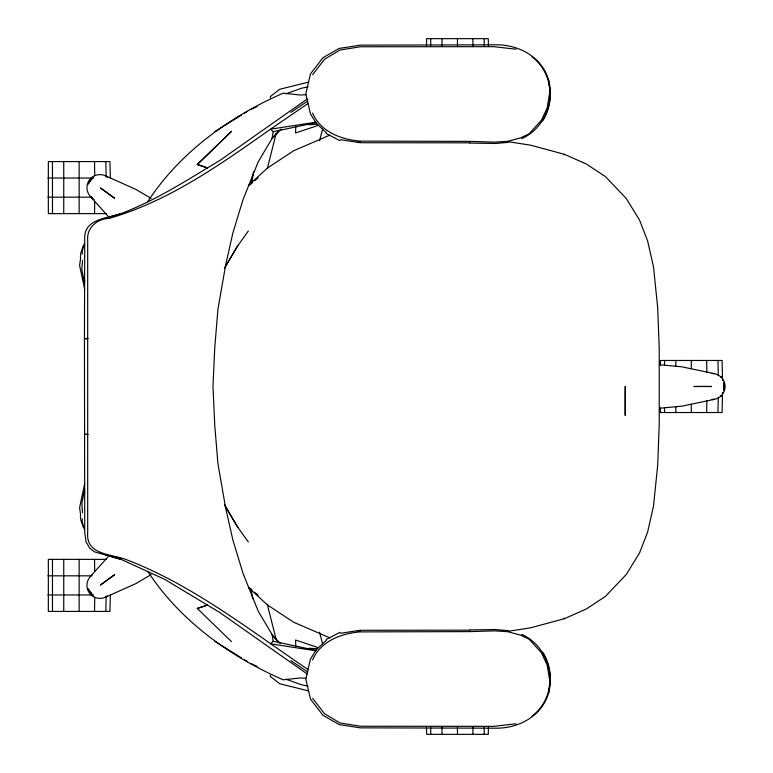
<?xml version="1.0" encoding="UTF-8"?>
<svg xmlns="http://www.w3.org/2000/svg" width="773" height="773" viewBox="0 0 773 773"><rect width="100%" height="100%" fill="white"/><g stroke="black" fill="none" stroke-linecap="round" stroke-linejoin="round"><path stroke-width="1.16" d="M79.146 161.576L79.146 213.628M79.146 559.362L79.146 611.424M270.366 675.235L270.366 676.481L279.826 683.757L308.62 690.917M457.461 45.704L457.461 38.65M691.275 368.702L691.284 360.469M94.548 213.628L94.693 201.869M94.548 611.424L94.721 597.316M472.863 734.35L472.96 727.296M706.686 412.531L706.831 400.772M63.744 161.576L63.744 213.628M63.744 559.362L63.744 611.424M441.972 45.704L442.069 38.65M675.805 366.354L675.882 360.469M105.814 611.424L106.162 596.138M484.14 734.35L484.294 727.296M717.953 412.531L718.301 397.245M52.467 161.576L52.467 213.628M52.467 559.362L52.467 611.424M430.629 45.704L430.793 38.65M664.5 365.175L664.606 360.469M110.375 594.959L109.94 611.424L48.341 611.424L48.341 559.362L106.355 559.362M488.449 727.296L488.265 734.35L426.667 734.35L426.474 727.296M722.513 392.481L722.088 412.531L660.48 412.531L660.355 407.825M106.355 213.628L48.341 213.628L48.341 161.576L109.94 161.576L110.375 178.041M426.474 45.704L426.667 38.65L488.265 38.65L488.449 45.704M660.355 365.175L660.48 360.469L722.088 360.469L722.513 380.519M295.788 126.579L295.566 132.975L318.418 125.313M82.305 518.78L82.189 521.398L84.073 528.916M84.073 244.094L82.189 251.611L82.305 254.22M80.353 257.196L80.807 252.868L83.397 245.563M82.508 260.308L81.851 269.458L84.644 283.817M326.593 640.025L316.041 650.064L310.456 659.118L305.779 679.119L310.495 699.121L322.93 715.238L339.115 724.562L360.382 727.857L494.565 728.176C517.987 728.881 541.767 716.552 548.608 692.975C554.714 669.969 543.67 644.209 521.727 634.324M548.608 692.975L550.279 678.887M326.593 132.975L316.041 122.936L310.456 113.882L305.779 93.881L310.495 73.879L322.93 57.762L339.115 48.438L360.382 45.143L494.565 44.824C517.987 44.129 541.767 56.448 548.608 80.025C554.763 103.022 543.641 128.791 521.727 138.676M251.785 183.288L253.515 171.693M84.373 282.609L84.721 280.28M549.419 94.113L547.178 107.93L541.38 120.317L529.138 133.768L520.693 137.826L507.813 141.304L494.71 142.126L469.936 141.391L360.286 141.101C341.212 139.652 320.611 131.825 312.592 113.071M308.031 669.515C248.974 629.715 192.322 584.591 125.091 559.15C110.616 553.893 85.774 554.792 87.687 532.616L87.687 240.393C86.479 227.716 97.147 218.749 109.07 218.411C168.717 201.318 220.373 164.514 270.511 129.178L273.178 131.719L272.067 138.522L258.259 161.721L243.051 199.56L232.886 232.973L225.658 265.023L217.928 309.277L214.749 347.773L212.99 386.5L214.749 425.227L217.928 463.723L225.658 507.987L232.886 540.027L243.051 573.44L258.259 611.279L272.067 634.478L279.034 642.73M251.196 183.626L252.636 175.374M80.663 257.757L79.619 265.361L84.692 289.489M84.644 489.193L81.851 503.542L82.508 512.692M84.692 483.512L79.619 507.639L80.663 515.243M267.284 168.717L276.096 133.69M319.51 140.802L322.592 129.197M542.723 120.82C555.71 100.567 551.516 71.483 532.037 56.835M312.592 659.939C320.611 641.175 341.212 633.358 360.286 631.899L469.936 631.609L494.71 630.874L507.813 631.705L520.693 635.174L529.138 639.242L541.38 652.683L547.178 665.07L549.419 678.887M237.891 245.621L224.585 268.057L236.722 247.254L248.317 231.03M147.72 201.695C179.906 152.368 229.678 116.559 283.16 93.195L300.243 95.031L306.002 94.702M312.63 74.691L324.515 59.289L340.014 50.032L360.382 46.757L493.676 46.67L516.006 49.211M90.499 576.358L107.805 557.082M279.034 130.27L272.067 138.522L281.227 129.091M532.037 716.165C551.516 701.526 555.71 672.433 542.723 652.18M272.067 634.478L273.178 641.281L270.511 643.822L316.128 650.818M248.838 185.162L267.361 168.108L293.614 150.783L329.742 135.178M249.283 185.365L251.94 183.085M254.607 180.805L258.153 177.771M307.142 99.041L219.996 160.34C187.974 179.587 156.542 200.004 121.477 213.464C106.925 218.74 82.924 218.373 84.73 240.393L84.441 338.874L88.045 338.477L84.441 338.758L84.73 532.616L86.035 541.709L89.658 548.163L94.596 551.883L121.477 559.536L164.678 579.354L219.996 612.66L307.142 673.959M290.899 112.375L307.809 100.954M308.031 103.485L270.511 129.178L316.128 122.182M214.962 131.555L241.418 115.138M244.471 113.245L247.515 111.351M563.894 154.764L564.561 154.358L586.485 164.108L605.52 176.688L626.265 198.506L639.551 220.092L647.59 240.828L653.494 266.762L657.707 307.954L659.224 348.71L659.224 424.3L657.707 465.046L653.494 506.238L647.59 532.172L639.551 552.908L626.265 574.494L605.52 596.312L586.485 608.892L564.561 618.642L530.568 627.831L509.214 631.135M151.15 574.59L135.913 583.576L105.621 597.171M326.225 639.406L339.898 632.362M250.626 109.592L257.071 106.655M563.971 154.619L564.561 154.358L530.568 145.169L509.214 141.865M286.087 93.736L301.17 88.344L308.098 86.798M197.337 608.554L207.415 605.095L197.221 608.428L231.485 641.629M105.505 218.199L121.477 213.464M308.62 82.093L279.826 89.243L270.366 96.519L270.366 97.765M306.272 123.96L309.673 124.666L312.012 124.115M273.178 131.719L316.176 122.588M306.272 649.04L309.673 648.334L316.843 648.75M310.128 124.443L312.456 123.97M340.333 633.3L360.286 630.285L469.936 630.159M516.006 723.789L493.676 726.34L360.382 726.243L340.014 722.968L324.515 713.711L312.63 698.309M357.938 631.212L360.286 630.952M508.508 142.358L495.251 143.478L469.936 143.073M659.9 408.231L681.921 406.163L714.416 399.361L712.088 399.515A13.015 13.015 0 0 0 725.103 386.5A13.015 13.015 0 0 0 712.088 373.485M309.673 124.666L316.843 124.25M469.936 629.927L495.251 629.531L508.508 630.642M47.897 178.041L93.552 178.041M47.897 197.173L91.146 197.173M720.417 376.934L722.513 376.934M720.417 396.066L722.513 396.066M47.897 575.827L91.146 575.827M47.897 594.959L93.552 594.959M469.936 142.841L360.286 142.715L340.333 139.7M306.002 678.298L300.243 677.969L283.16 679.805C229.678 656.441 179.906 620.642 147.72 571.305M84.441 434.242L88.045 434.532L84.441 434.126M659.9 364.769L681.921 366.837L714.416 373.639M357.938 141.788L360.286 142.048M310.128 648.557L312.456 649.03M273.178 641.281L316.176 650.412M308.098 686.202L301.17 684.656L286.087 679.264M309.673 648.334L312.012 648.885M105.505 554.801L121.477 559.536M318.418 647.687L295.566 640.025L295.788 646.421M329.742 637.822L293.614 622.217L267.361 604.892L248.838 587.838M563.971 618.39L564.561 618.642L563.894 618.236M250.626 663.408L257.071 666.345M326.225 133.594L339.898 140.638M151.15 198.41L135.913 189.433L105.621 175.829L107.592 177.075A13.015 13.015 0 0 0 89.417 179.954A13.015 13.015 0 0 0 92.296 198.13M214.962 641.445L241.418 657.862M244.471 659.755L247.515 661.649M290.899 660.625L307.809 672.046M94.2 199.714L90.499 196.642L107.805 215.918M249.283 587.635L251.94 589.915M254.607 592.195L258.153 595.229M272.879 636.073L280.386 643.494M248.317 541.97L236.722 525.746L224.595 504.991L237.891 527.379M83.397 527.437L80.807 520.132L80.353 515.804M319.51 632.198L322.592 643.803M267.284 604.283L276.096 639.31M251.138 589.345L252.694 598.717M84.373 490.391L84.721 492.72M548.608 80.025L550.25 94.113M717.953 360.469L718.301 375.755M664.5 407.825L664.606 412.531M484.14 38.65L484.304 45.704M430.629 727.296L430.793 734.35M105.814 161.576L106.162 176.862M675.805 406.646L675.882 412.531M441.972 727.296L442.059 734.35M706.686 360.469L706.831 372.228M472.863 38.65L472.96 45.704M94.548 161.576L94.721 175.684M94.548 559.362L94.693 571.121M691.275 404.298L691.284 412.531M457.461 727.296L457.461 734.35M107.592 595.925A13.015 13.015 0 0 1 89.417 593.046A13.015 13.015 0 0 1 92.296 574.87M625.231 386.5L625.212 415.246L625.231 386.5M723.905 386.5L723.741 390.626L723.741 382.374L723.905 386.5M90.325 180.611L88.093 184.09L92.944 177.413L90.325 180.611M231.485 131.371L197.337 164.446L207.415 167.905L197.221 164.581L231.485 131.371M107.418 579.885L100.393 585.074L114.665 574.706L107.418 579.885M702.802 386.432L693.903 386.5L711.537 386.5L702.802 386.432M107.495 193.008L100.393 187.926L114.665 198.294L107.495 193.008M92.944 595.587L88.093 588.91L92.944 595.587"/></g></svg>
